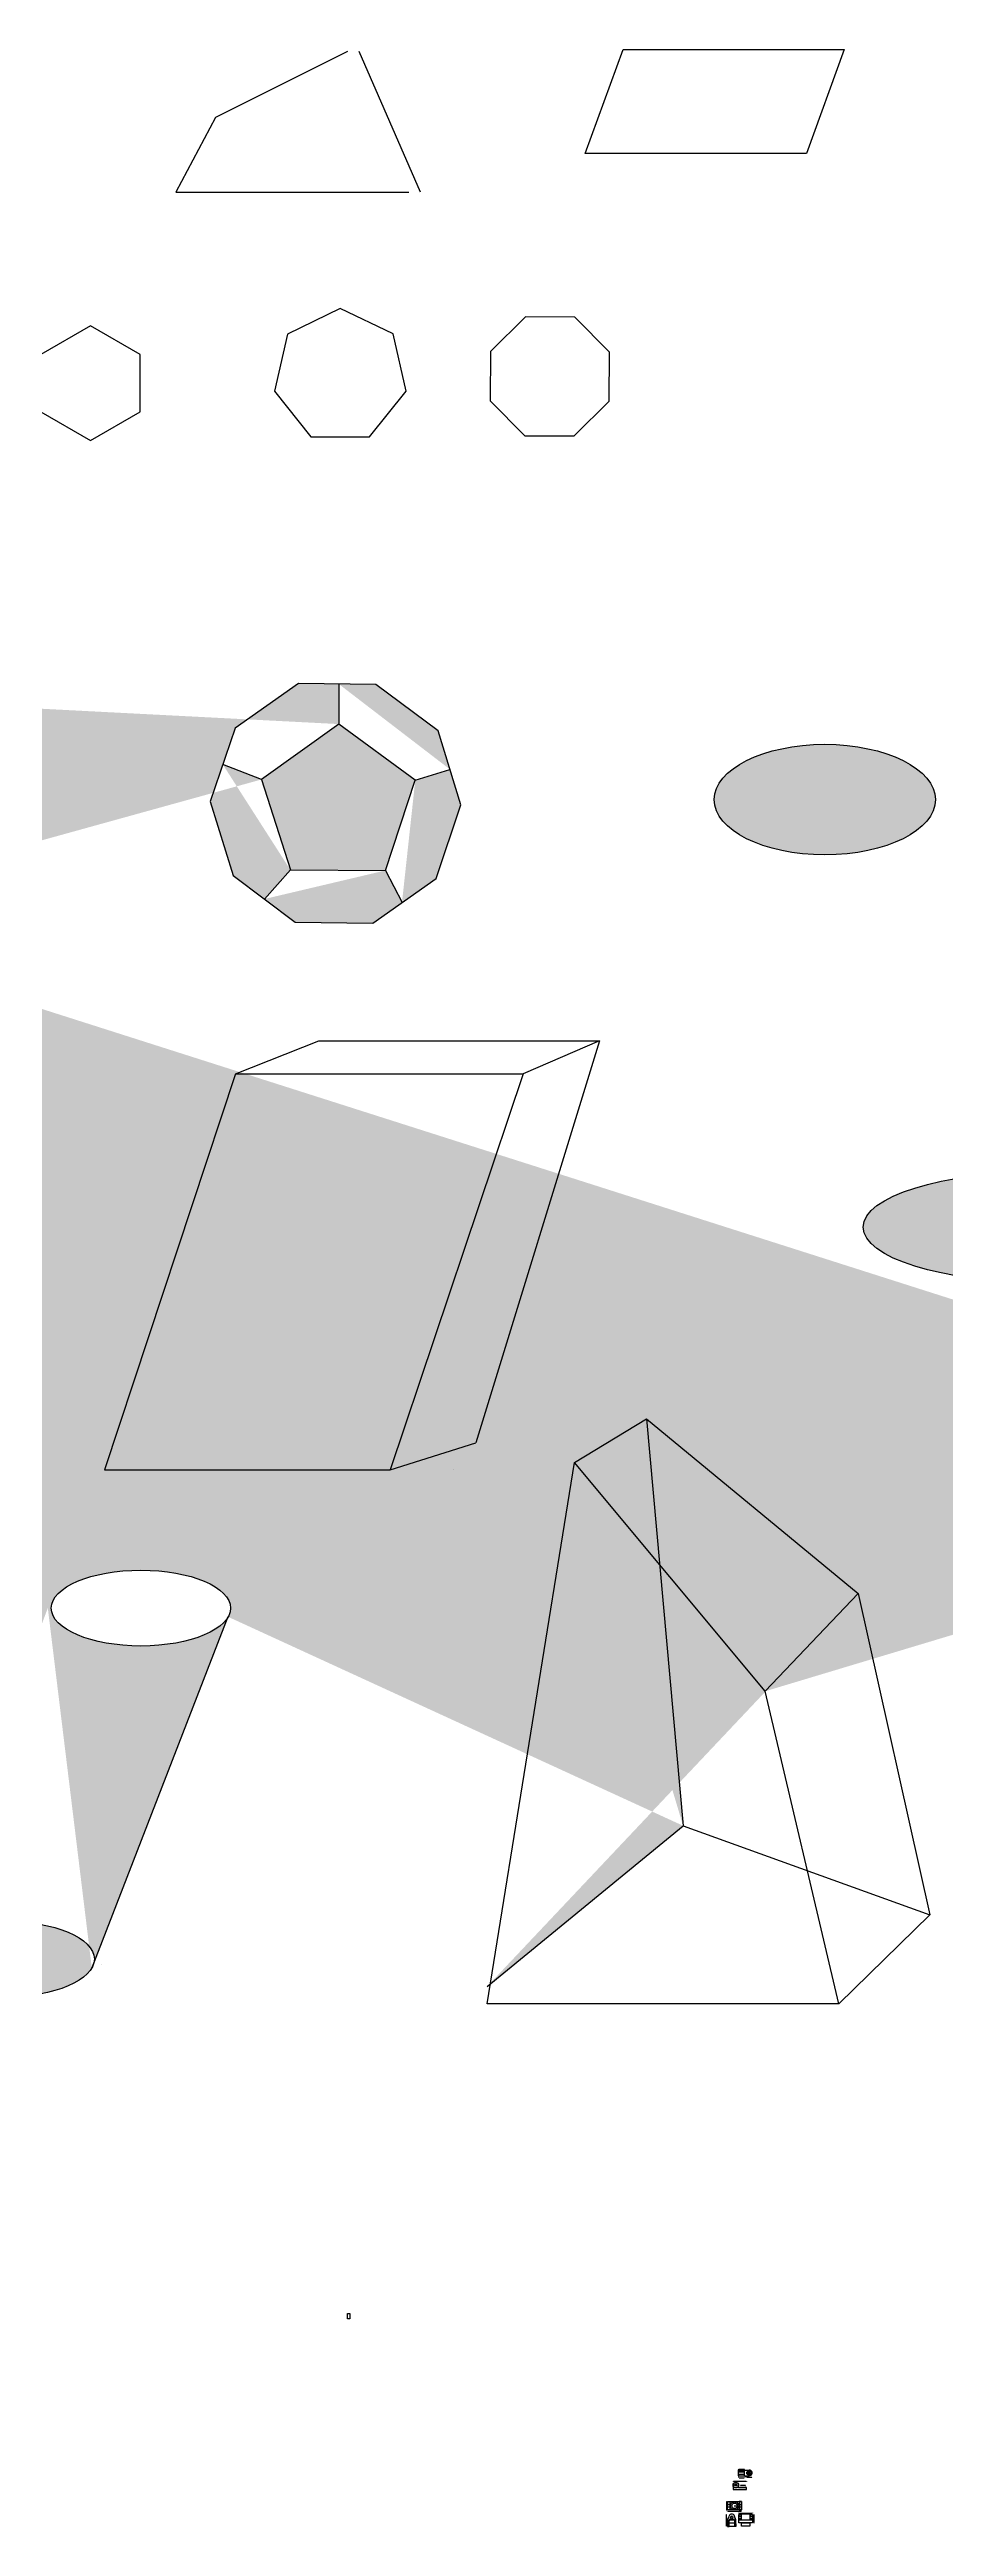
# Model space of a CAD drawing. Header units: millimetres. Extents: x 6517 to 44107, y 25344 to 47742.
# Drawn here: x 21070 to 29169, y 25344 to 47742 of the extents above; entities that cross this region are included whole.
import ezdxf

# ---------------------------------------------------------------- set-up
doc = ezdxf.new("R2010")
doc.units = ezdxf.units.MM
doc.linetypes.add('ACAD_ISO02W100', pattern=[15, 12, -3])
doc.styles.get("Standard").update_dxf_attribs({"font": ''})
doc.styles.get('Standard').set_extended_font_data('Arial')
doc.dimstyles.new('ISO-25', dxfattribs={"dimtxt": 2.5, "dimasz": 2.5, "dimexe": 1.25, "dimexo": 0.625, "dimtad": 1, "dimtxsty": 'Standard', "dimcen": 2.5, "dimadec": 0, "dimazin": 0, "dimtfac": 1, "dimtmove": 0, "dimatfit": 3, "dimfxl": 1, "dimarcsym": 0})

# ---------------------------------------------------------------- blocks, each defined once
blk = doc.blocks.new('*D1')
at = {"color": 0, "lineweight": -2, "transparency": 16777216}
for p, q in [((27300, 25785), (27300, 25786)), ((27303, 25785), (27348, 25785)), ((27350, 25785), (27350, 25786))]:
    blk.add_line(p, q, dxfattribs=at)
at = {"color": 0, "transparency": 16777216}
for points in [[(27303, 25786), (27303, 25785), (27300, 25785)], [(27348, 25786), (27348, 25785), (27350, 25785)]]:
    blk.add_solid(points, dxfattribs=at)
at = {"layer": 'Defpoints', "color": 0, "transparency": 16777216}
for p in [(27300, 25784), (27350, 25785), (27350, 25784)]:
    blk.add_point(p, dxfattribs=at)
at = {"color": 0, "transparency": 16777216, "insert": (27325, 25787), "char_height": 2.5, "attachment_point": 5}
blk.add_mtext('50', dxfattribs=at)
blk = doc.blocks.new('*D2')
at = {"color": 0, "lineweight": -2, "transparency": 16777216}
for p, q in [((27294, 25858), (27298, 25858)), ((27294, 25798), (27298, 25798)), ((27297, 25801), (27297, 25856))]:
    blk.add_line(p, q, dxfattribs=at)
at = {"color": 0, "transparency": 16777216}
for points in [[(27296, 25856), (27297, 25856), (27297, 25858)], [(27296, 25801), (27297, 25801), (27297, 25798)]]:
    blk.add_solid(points, dxfattribs=at)
at = {"layer": 'Defpoints', "color": 0, "transparency": 16777216}
for p in [(27293, 25858), (27293, 25798), (27297, 25858)]:
    blk.add_point(p, dxfattribs=at)
at = {"color": 0, "transparency": 16777216, "insert": (27295, 25828), "char_height": 2.5, "attachment_point": 5, "rotation": 90}
blk.add_mtext('60', dxfattribs=at)
blk = doc.blocks.new('*D3')
at = {"color": 0, "lineweight": -2, "transparency": 16777216}
for p, q in [((27300, 25863), (27300, 25861)), ((27302, 25862), (27347, 25862)), ((27350, 25863), (27350, 25861))]:
    blk.add_line(p, q, dxfattribs=at)
at = {"color": 0, "transparency": 16777216}
for points in [[(27302, 25862), (27302, 25861), (27300, 25862)], [(27347, 25862), (27347, 25861), (27350, 25862)]]:
    blk.add_solid(points, dxfattribs=at)
at = {"layer": 'Defpoints', "color": 0, "transparency": 16777216}
for p in [(27300, 25864), (27350, 25864), (27350, 25862)]:
    blk.add_point(p, dxfattribs=at)
at = {"color": 0, "transparency": 16777216, "insert": (27325, 25864), "char_height": 2.5, "attachment_point": 5}
blk.add_mtext('50', dxfattribs=at)
blk = doc.blocks.new('*D4')
at = {"color": 0, "linetype": 'ACAD_ISO02W100', "lineweight": -2, "transparency": 16777216}
for p, q in [((27300, 25859), (27350, 25859)), ((27300, 25854), (27350, 25854)), ((27349, 25861), (27349, 25864)), ((27349, 25859), (27349, 25854)), ((27349, 25851), (27349, 25849))]:
    blk.add_line(p, q, dxfattribs=at)
at = {"color": 0, "linetype": 'ACAD_ISO02W100', "transparency": 16777216}
for points in [[(27349, 25861), (27349, 25861), (27349, 25859)], [(27349, 25851), (27349, 25851), (27349, 25854)]]:
    blk.add_solid(points, dxfattribs=at)
at = {"layer": 'Defpoints', "color": 0, "linetype": 'ACAD_ISO02W100', "transparency": 16777216}
for p in [(27299, 25859), (27299, 25854), (27349, 25854)]:
    blk.add_point(p, dxfattribs=at)
at = {"color": 0, "linetype": 'ACAD_ISO02W100', "transparency": 16777216, "insert": (27347, 25856), "char_height": 2.5, "attachment_point": 5, "rotation": 90}
blk.add_mtext('5', dxfattribs=at)
blk = doc.blocks.new('*D5')
at = {"color": 0, "linetype": 'ACAD_ISO02W100', "lineweight": -2, "transparency": 16777216}
for p, q in [((27300, 25839), (27350, 25839)), ((27300, 25803), (27350, 25803)), ((27348, 25836), (27348, 25806))]:
    blk.add_line(p, q, dxfattribs=at)
at = {"color": 0, "linetype": 'ACAD_ISO02W100', "transparency": 16777216}
for points in [[(27348, 25836), (27349, 25836), (27348, 25839)], [(27348, 25806), (27349, 25806), (27348, 25803)]]:
    blk.add_solid(points, dxfattribs=at)
at = {"layer": 'Defpoints', "color": 0, "linetype": 'ACAD_ISO02W100', "transparency": 16777216}
for p in [(27300, 25839), (27300, 25803), (27348, 25803)]:
    blk.add_point(p, dxfattribs=at)
at = {"color": 0, "linetype": 'ACAD_ISO02W100', "transparency": 16777216, "insert": (27346, 25821), "char_height": 2.5, "attachment_point": 5, "rotation": 90}
blk.add_mtext('35,33', dxfattribs=at)
blk = doc.blocks.new('*D6')
at = {"color": 0, "lineweight": -2, "transparency": 16777216}
blk.add_line((27393, 25826), (27393, 25845), dxfattribs=at)
at = {"color": 0, "transparency": 16777216}
blk.add_solid([(27393, 25845), (27394, 25845), (27393, 25848)], dxfattribs=at)
at = {"layer": 'Defpoints', "color": 0, "transparency": 16777216}
for p in [(27393, 25848), (27393, 25828)]:
    blk.add_point(p, dxfattribs=at)
at = {"color": 0, "transparency": 16777216, "insert": (27391, 25829), "char_height": 2.5, "attachment_point": 5, "rotation": 89.0653}
blk.add_mtext('R20', dxfattribs=at)
blk = doc.blocks.new('*D7')
at = {"color": 0, "lineweight": -2, "transparency": 16777216}
blk.add_line((27392, 25830), (27392, 25818), dxfattribs=at)
at = {"color": 0, "transparency": 16777216}
blk.add_solid([(27393, 25818), (27392, 25818), (27392, 25816)], dxfattribs=at)
at = {"layer": 'Defpoints', "color": 0, "transparency": 16777216}
for p in [(27392, 25828), (27392, 25816)]:
    blk.add_point(p, dxfattribs=at)
at = {"color": 0, "transparency": 16777216, "insert": (27394, 25826), "char_height": 2.5, "attachment_point": 5, "rotation": 270.3119}
blk.add_mtext('R12', dxfattribs=at)
blk = doc.blocks.new('*D8')
at = {"color": 0, "lineweight": -2, "transparency": 16777216}
for p, q in [((27372, 25791), (27372, 25789)), ((27374, 25790), (27419, 25790)), ((27422, 25791), (27422, 25789))]:
    blk.add_line(p, q, dxfattribs=at)
at = {"color": 0, "transparency": 16777216}
for points in [[(27374, 25791), (27374, 25790), (27372, 25790)], [(27419, 25791), (27419, 25790), (27422, 25790)]]:
    blk.add_solid(points, dxfattribs=at)
at = {"layer": 'Defpoints', "color": 0, "transparency": 16777216}
for p in [(27372, 25791), (27422, 25791), (27422, 25790)]:
    blk.add_point(p, dxfattribs=at)
at = {"color": 0, "transparency": 16777216, "insert": (27397, 25792), "char_height": 2.5, "attachment_point": 5}
blk.add_mtext('50', dxfattribs=at)
blk = doc.blocks.new('*D9')
at = {"color": 0, "lineweight": -2, "transparency": 16777216}
for p, q in [((27351, 25795), (27351, 25797)), ((27354, 25796), (27369, 25796)), ((27371, 25795), (27371, 25797))]:
    blk.add_line(p, q, dxfattribs=at)
at = {"color": 0, "transparency": 16777216}
for points in [[(27354, 25796), (27354, 25795), (27351, 25796)], [(27369, 25796), (27369, 25795), (27371, 25796)]]:
    blk.add_solid(points, dxfattribs=at)
at = {"layer": 'Defpoints', "color": 0, "transparency": 16777216}
for p in [(27351, 25795), (27371, 25796), (27371, 25795)]:
    blk.add_point(p, dxfattribs=at)
at = {"color": 0, "transparency": 16777216, "insert": (27361, 25797), "char_height": 2.5, "attachment_point": 5}
blk.add_mtext('20', dxfattribs=at)
blk = doc.blocks.new('*D10')
at = {"color": 0, "lineweight": -2, "transparency": 16777216}
for p, q in [((27362, 25701), (27359, 25701)), ((27364, 25701), (27364, 25699)), ((27364, 25701), (27369, 25701)), ((27369, 25701), (27369, 25699)), ((27372, 25701), (27374, 25701))]:
    blk.add_line(p, q, dxfattribs=at)
at = {"color": 0, "transparency": 16777216}
for points in [[(27362, 25701), (27362, 25700), (27364, 25701)], [(27372, 25701), (27372, 25700), (27369, 25701)]]:
    blk.add_solid(points, dxfattribs=at)
at = {"layer": 'Defpoints', "color": 0, "transparency": 16777216}
for p in [(27364, 25701), (27369, 25701), (27369, 25701)]:
    blk.add_point(p, dxfattribs=at)
at = {"color": 0, "transparency": 16777216, "insert": (27367, 25703), "char_height": 2.5, "attachment_point": 5}
blk.add_mtext('5', dxfattribs=at)
blk = doc.blocks.new('*D11')
at = {"color": 0, "lineweight": -2, "transparency": 16777216}
for p, q in [((27250, 25753), (27250, 25751)), ((27252, 25753), (27367, 25753)), ((27370, 25753), (27370, 25751))]:
    blk.add_line(p, q, dxfattribs=at)
at = {"color": 0, "transparency": 16777216}
for points in [[(27252, 25753), (27252, 25752), (27250, 25753)], [(27367, 25753), (27367, 25752), (27370, 25753)]]:
    blk.add_solid(points, dxfattribs=at)
at = {"layer": 'Defpoints', "color": 0, "transparency": 16777216}
for p in [(27250, 25754), (27370, 25754), (27370, 25753)]:
    blk.add_point(p, dxfattribs=at)
at = {"color": 0, "transparency": 16777216, "insert": (27310, 25755), "char_height": 2.5, "attachment_point": 5}
blk.add_mtext('120', dxfattribs=at)
blk = doc.blocks.new('*D12')
at = {"color": 0, "lineweight": -2, "transparency": 16777216}
for p, q in [((27313, 25719), (27313, 25718)), ((27316, 25719), (27361, 25719)), ((27363, 25719), (27363, 25718))]:
    blk.add_line(p, q, dxfattribs=at)
at = {"color": 0, "transparency": 16777216}
for points in [[(27316, 25720), (27316, 25719), (27313, 25719)], [(27361, 25720), (27361, 25719), (27363, 25719)]]:
    blk.add_solid(points, dxfattribs=at)
at = {"layer": 'Defpoints', "color": 0, "transparency": 16777216}
for p in [(27313, 25719), (27363, 25719), (27363, 25719)]:
    blk.add_point(p, dxfattribs=at)
at = {"color": 0, "transparency": 16777216, "insert": (27338, 25721), "char_height": 2.5, "attachment_point": 5}
blk.add_mtext('50', dxfattribs=at)
blk = doc.blocks.new('*D13')
at = {"color": 0, "lineweight": -2, "transparency": 16777216}
blk.add_line((27273, 25718), (27252, 25719), dxfattribs=at)
at = {"color": 0, "transparency": 16777216}
blk.add_solid([(27252, 25719), (27252, 25718), (27249, 25719)], dxfattribs=at)
at = {"layer": 'Defpoints', "color": 0, "transparency": 16777216}
for p in [(27249, 25719), (27299, 25717)]:
    blk.add_point(p, dxfattribs=at)
at = {"color": 0, "transparency": 16777216, "insert": (27270, 25720), "char_height": 2.5, "attachment_point": 5, "rotation": 357.9566}
blk.add_mtext('∅50', dxfattribs=at)
blk = doc.blocks.new('*D14')
at = {"color": 0, "lineweight": -2, "transparency": 16777216}
blk.add_line((27274, 25717), (27272, 25727), dxfattribs=at)
at = {"color": 0, "transparency": 16777216}
blk.add_solid([(27273, 25727), (27272, 25727), (27272, 25730)], dxfattribs=at)
at = {"layer": 'Defpoints', "color": 0, "transparency": 16777216}
for p in [(27272, 25730), (27275, 25710)]:
    blk.add_point(p, dxfattribs=at)
at = {"color": 0, "transparency": 16777216, "insert": (27275, 25721), "char_height": 2.5, "attachment_point": 5, "rotation": 277.8908}
blk.add_mtext('∅20', dxfattribs=at)
blk = doc.blocks.new('*D15')
at = {"color": 0, "lineweight": -2, "transparency": 16777216}
for p, q in [((27190, 25569), (27192, 25569)), ((27190, 25566), (27190, 25496)), ((27190, 25494), (27192, 25494))]:
    blk.add_line(p, q, dxfattribs=at)
at = {"color": 0, "transparency": 16777216}
for points in [[(27190, 25566), (27191, 25566), (27190, 25569)], [(27190, 25496), (27191, 25496), (27190, 25494)]]:
    blk.add_solid(points, dxfattribs=at)
at = {"layer": 'Defpoints', "color": 0, "transparency": 16777216}
for p in [(27189, 25569), (27189, 25494), (27190, 25494)]:
    blk.add_point(p, dxfattribs=at)
at = {"color": 0, "transparency": 16777216, "insert": (27188, 25531), "char_height": 2.5, "attachment_point": 5, "rotation": 90}
blk.add_mtext('75', dxfattribs=at)
blk = doc.blocks.new('*D16')
at = {"color": 0, "lineweight": -2, "transparency": 16777216}
for p, q in [((27199, 25484), (27199, 25486)), ((27202, 25484), (27322, 25484)), ((27324, 25484), (27324, 25486))]:
    blk.add_line(p, q, dxfattribs=at)
at = {"color": 0, "transparency": 16777216}
for points in [[(27202, 25485), (27202, 25484), (27199, 25484)], [(27322, 25485), (27322, 25484), (27324, 25484)]]:
    blk.add_solid(points, dxfattribs=at)
at = {"layer": 'Defpoints', "color": 0, "transparency": 16777216}
for p in [(27199, 25484), (27324, 25484), (27324, 25484)]:
    blk.add_point(p, dxfattribs=at)
at = {"color": 0, "transparency": 16777216, "insert": (27262, 25486), "char_height": 2.5, "attachment_point": 5}
blk.add_mtext('125', dxfattribs=at)
blk = doc.blocks.new('*D17')
at = {"color": 0, "lineweight": -2, "transparency": 16777216}
blk.add_line((27258, 25531), (27285, 25531), dxfattribs=at)
at = {"color": 0, "transparency": 16777216}
blk.add_solid([(27285, 25531), (27285, 25531), (27287, 25531)], dxfattribs=at)
at = {"layer": 'Defpoints', "color": 0, "transparency": 16777216}
for p in [(27237, 25531), (27287, 25531)]:
    blk.add_point(p, dxfattribs=at)
at = {"color": 0, "transparency": 16777216, "insert": (27262, 25533), "char_height": 2.5, "attachment_point": 5}
blk.add_mtext('∅50', dxfattribs=at)
blk = doc.blocks.new('*D18')
at = {"color": 0, "lineweight": -2, "transparency": 16777216}
blk.add_line((27236, 25427), (27236, 25437), dxfattribs=at)
at = {"color": 0, "transparency": 16777216}
blk.add_solid([(27236, 25437), (27236, 25437), (27236, 25439)], dxfattribs=at)
at = {"layer": 'Defpoints', "color": 0, "transparency": 16777216}
for p in [(27236, 25439), (27237, 25417)]:
    blk.add_point(p, dxfattribs=at)
at = {"color": 0, "transparency": 16777216, "insert": (27238, 25430), "char_height": 2.5, "attachment_point": 5, "rotation": 271.7408}
blk.add_mtext('∅22', dxfattribs=at)
blk = doc.blocks.new('*D19')
at = {"color": 0, "lineweight": -2, "transparency": 16777216}
for p, q in [((27212, 25411), (27212, 25413)), ((27215, 25411), (27260, 25411)), ((27262, 25411), (27262, 25413))]:
    blk.add_line(p, q, dxfattribs=at)
at = {"color": 0, "transparency": 16777216}
for points in [[(27215, 25412), (27215, 25411), (27212, 25411)], [(27260, 25412), (27260, 25411), (27262, 25411)]]:
    blk.add_solid(points, dxfattribs=at)
at = {"layer": 'Defpoints', "color": 0, "transparency": 16777216}
for p in [(27212, 25411), (27262, 25411), (27262, 25411)]:
    blk.add_point(p, dxfattribs=at)
at = {"color": 0, "transparency": 16777216, "insert": (27237, 25413), "char_height": 2.5, "attachment_point": 5}
blk.add_mtext('50', dxfattribs=at)
blk = doc.blocks.new('*D20')
at = {"color": 0, "lineweight": -2, "transparency": 16777216}
for p, q in [((27185, 25454), (27187, 25454)), ((27185, 25344), (27187, 25344)), ((27186, 25452), (27186, 25347))]:
    blk.add_line(p, q, dxfattribs=at)
at = {"color": 0, "transparency": 16777216}
for points in [[(27185, 25452), (27186, 25452), (27186, 25454)], [(27185, 25347), (27186, 25347), (27186, 25344)]]:
    blk.add_solid(points, dxfattribs=at)
at = {"layer": 'Defpoints', "color": 0, "transparency": 16777216}
for p in [(27184, 25454), (27184, 25344), (27186, 25344)]:
    blk.add_point(p, dxfattribs=at)
at = {"color": 0, "transparency": 16777216, "insert": (27184, 25399), "char_height": 2.5, "attachment_point": 5, "rotation": 90}
blk.add_mtext('110', dxfattribs=at)
blk = doc.blocks.new('*D21')
at = {"color": 0, "lineweight": -2, "transparency": 16777216}
for p, q in [((27298, 25469), (27298, 25465)), ((27301, 25466), (27421, 25466)), ((27423, 25469), (27423, 25465))]:
    blk.add_line(p, q, dxfattribs=at)
at = {"color": 0, "transparency": 16777216}
for points in [[(27301, 25467), (27301, 25466), (27298, 25466)], [(27421, 25467), (27421, 25466), (27423, 25466)]]:
    blk.add_solid(points, dxfattribs=at)
at = {"layer": 'Defpoints', "color": 0, "transparency": 16777216}
for p in [(27298, 25470), (27423, 25470), (27423, 25466)]:
    blk.add_point(p, dxfattribs=at)
at = {"color": 0, "transparency": 16777216, "insert": (27361, 25468), "char_height": 2.5, "attachment_point": 5}
blk.add_mtext('125', dxfattribs=at)
blk = doc.blocks.new('*D22')
at = {"color": 0, "lineweight": -2, "transparency": 16777216}
for p, q in [((27435, 25453), (27438, 25453)), ((27435, 25378), (27438, 25378)), ((27437, 25450), (27437, 25380))]:
    blk.add_line(p, q, dxfattribs=at)
at = {"color": 0, "transparency": 16777216}
for points in [[(27436, 25450), (27437, 25450), (27437, 25453)], [(27436, 25380), (27437, 25380), (27437, 25378)]]:
    blk.add_solid(points, dxfattribs=at)
at = {"layer": 'Defpoints', "color": 0, "transparency": 16777216}
for p in [(27435, 25453), (27435, 25378), (27437, 25378)]:
    blk.add_point(p, dxfattribs=at)
at = {"color": 0, "transparency": 16777216, "insert": (27435, 25415), "char_height": 2.5, "attachment_point": 5, "rotation": 90}
blk.add_mtext('75', dxfattribs=at)
blk = doc.blocks.new('*D23')
at = {"color": 0, "lineweight": -2, "transparency": 16777216}
for p, q in [((27322, 25458), (27322, 25456)), ((27324, 25457), (27399, 25457)), ((27402, 25458), (27402, 25456))]:
    blk.add_line(p, q, dxfattribs=at)
at = {"color": 0, "transparency": 16777216}
for points in [[(27324, 25458), (27324, 25457), (27322, 25457)], [(27399, 25458), (27399, 25457), (27402, 25457)]]:
    blk.add_solid(points, dxfattribs=at)
at = {"layer": 'Defpoints', "color": 0, "transparency": 16777216}
for p in [(27322, 25458), (27402, 25458), (27402, 25457)]:
    blk.add_point(p, dxfattribs=at)
at = {"color": 0, "transparency": 16777216, "insert": (27362, 25459), "char_height": 2.5, "attachment_point": 5}
blk.add_mtext('80', dxfattribs=at)

msp = doc.modelspace()

# ---------------------------------------------------------------- hatches: boundary and pattern name
h = msp.add_hatch(color=256)
h.set_gradient(color1=(0, 0, 255), color2=(255, 255, 0), tint=1)
edge = h.paths.add_edge_path()
edge.add_arc((43106.912, 31159.222), 1000, 0, 360)
edge = h.paths.add_edge_path(flags=16)
edge.add_ellipse((40041.384, 32097.694), major_axis=(337.545, -214.624), ratio=0.404926148, start_angle=0, end_angle=360)
edge = h.paths.add_edge_path(flags=16)
edge.add_ellipse((39332.791, 30264.663), major_axis=(-1380.878, 0), ratio=0.171926578, start_angle=0, end_angle=360)
edge = h.paths.add_edge_path(flags=17)
edge.add_ellipse((33528.904, 34498.379), major_axis=(608.788, -14.811), ratio=0.505302483, start_angle=0, end_angle=360, ccw=False)
edge = h.paths.add_edge_path(flags=17)
edge.add_ellipse((32827.144, 30706.342), major_axis=(3220.897, 0), ratio=0.329204154, start_angle=0, end_angle=360)
edge = h.paths.add_edge_path(flags=17)
edge.add_ellipse((20664.655, 30475.045), major_axis=(810.146, 0), ratio=0.423303579, start_angle=0, end_angle=360)
edge = h.paths.add_edge_path(flags=16)
edge.add_ellipse((21895.454, 33648.803), major_axis=(810.146, 0), ratio=0.423303579, start_angle=0, end_angle=360)
h.paths.add_polyline_path([(14118.832, 29846.727), (14505.682, 30685.822), (13392.391, 31122.025), (12317.49, 30632.983), (12766.456, 29774.54)], flags=17)
h.paths.add_polyline_path([(14124.378, 33143.253), (14511.227, 33982.348), (13397.936, 34418.551), (12323.035, 33929.509), (12772.001, 33071.066)], flags=17)
h.paths.add_polyline_path([(8699.859, 34011.344), (11290.085, 34011.344), (11290.085, 30242.139), (8699.859, 30242.139)], flags=17)
h.paths.add_polyline_path([(16038.918, 37952.475), (19712.733, 37952.475), (19712.733, 35543.018), (16038.918, 35543.018)], flags=17)
h.paths.add_polyline_path([(16511.941, 38393.421), (20233.059, 38393.421), (20233.059, 36015.461), (16511.941, 36015.461)], flags=17)
h.paths.add_polyline_path([(12806.592, 39952.481), (15187.476, 39952.481), (15187.476, 36645.384), (12806.592, 36645.384)], flags=17)
h.paths.add_polyline_path([(12191.662, 39543.031), (14446.406, 39543.031), (14446.406, 36251.682), (12191.662, 36251.682)], flags=17)
h.paths.add_polyline_path([(9623.525, 40069.223), (8333.498, 39324.425), (8333.498, 37834.831), (9623.525, 37090.034), (10913.552, 37834.831), (10913.552, 39324.425)], flags=17)
h.paths.add_polyline_path([(24105.864, 40318.984), (24375.806, 41134.161), (23683.943, 41642.795), (22986.406, 41141.971), (23247.167, 40323.81)], flags=16)
h.paths.add_polyline_path([(23289.845, 39852.97), (23990.793, 39843.426), (24563.482, 40247.711), (24789.163, 40911.402), (24581.636, 41580.993), (24020.167, 42000.721), (23319.219, 42010.265), (22746.531, 41605.98), (22520.849, 40942.288), (22728.376, 40272.698)], flags=17)
h.paths.add_polyline_path([(13115.662, 41941.416), (11989.885, 41941.416), (11989.885, 40792.035), (13115.662, 40792.035)], flags=17)
h.paths.add_polyline_path([(26464.734, 35361.739), (28378.778, 33781.826), (29027.339, 30874.788), (28204.774, 30069.033), (25025.246, 30069.033), (25816.173, 34966.76)], flags=17)
h.paths.add_polyline_path([(26464.734, 35361.739), (28378.778, 33781.826), (29027.339, 30874.788), (26796.923, 31680.543)], flags=0)
h.paths.add_polyline_path([(27540.395, 32897.076), (25816.173, 34966.76), (25025.246, 30069.033), (28204.774, 30069.033)], flags=16)
h.paths.add_polyline_path([(27540.395, 32897.076), (25816.173, 34966.76), (26464.734, 35361.739), (26796.923, 31680.543), (29027.339, 30874.788), (28204.774, 30069.033)], flags=16)
h.paths.add_polyline_path([(16987.966, 30844.113), (17629.192, 30448.549), (17064.781, 30114.875), (15634.707, 30114.875), (15229.519, 30483.858), (15573.498, 30844.113)], flags=0)
h.paths.add_polyline_path([(17629.192, 30448.549), (17064.781, 30114.875), (15634.707, 30114.875), (16826.435, 32792.97), (16421.247, 33161.953), (15229.519, 30483.858), (15573.498, 30844.113), (16765.226, 33522.208), (18179.694, 33522.208), (16987.966, 30844.113)], flags=16)
h.paths.add_polyline_path([(18179.694, 33522.208), (16987.966, 30844.113), (15573.498, 30844.113), (16765.226, 33522.208), (16421.247, 33161.953), (15229.519, 30483.858), (15634.707, 30114.875), (16826.435, 32792.97), (18256.509, 32792.97), (18820.92, 33126.644)], flags=16)
h.paths.add_polyline_path([(16421.247, 33161.953), (16765.226, 33522.208), (18179.694, 33522.208), (18820.92, 33126.644), (18256.509, 32792.97), (16826.435, 32792.97)], flags=0)
h.paths.add_polyline_path([(26041.253, 38778.874), (24922.416, 35142.974), (24147.539, 34898.125), (21565.474, 34898.125), (22751.925, 38479.927), (23504.907, 38778.874)], flags=17)
h.paths.add_polyline_path([(21565.474, 34898.125), (24147.539, 34898.125), (25349.759, 38479.927), (22751.925, 38479.927)], flags=16)
h.paths.add_polyline_path([(26041.253, 38778.874), (24922.416, 35142.974), (24147.539, 34898.125), (25349.759, 38479.927)], flags=16)
h.paths.add_polyline_path([(26041.253, 38778.874), (25349.759, 38479.927), (22751.925, 38479.927), (23504.907, 38778.874)], flags=16)
h.paths.add_polyline_path([(9218.974, 38834.898), (8992.154, 38949.027), (9623.525, 37794.756), (10305.263, 38834.898)], flags=16)
h.paths.add_polyline_path([(9615.762, 40029.148), (10905.789, 37794.756), (8325.736, 37794.756)], flags=17)
h.paths.add_polyline_path([(10913.552, 39324.425), (10905.789, 37794.756)], flags=16)
h.paths.add_polyline_path([(21042.446, 41149.725), (20170.117, 38637.262), (18161.732, 40460.824), (18222.592, 41433.39), (19683.236, 42953.026)])
h.paths.add_polyline_path([(21042.446, 41149.725), (20170.117, 38637.262), (18161.732, 40460.824), (20697.572, 40460.824)], flags=16)
h.paths.add_polyline_path([(18161.732, 40460.824), (20170.117, 38637.262), (20697.572, 40460.824), (21042.446, 41149.725), (18222.592, 41433.39)], flags=17)
h.paths.add_polyline_path([(18161.732, 40460.824), (19683.236, 42953.026), (20697.572, 40460.824)], flags=16)
h.paths.add_polyline_path([(18222.592, 41433.39), (21042.446, 41149.725), (19683.236, 42953.026)], flags=17)
h.paths.add_polyline_path([(18161.732, 40460.824), (20170.117, 38637.262), (20697.572, 40460.824), (19683.236, 42953.026)], flags=17)
h.paths.add_polyline_path([(16680.802, 40947.107), (16457.648, 39934.017), (14672.417, 41271.296)], flags=16)
h.paths.add_polyline_path([(16964.816, 41332.081), (16457.648, 39934.017), (16680.802, 40947.107)], flags=16)
h.paths.add_polyline_path([(15707.039, 42102.03), (16964.816, 41332.081), (16680.802, 40947.107)], flags=16)
h.paths.add_polyline_path([(16964.816, 41332.081), (16457.648, 39934.017), (14672.417, 41271.296), (15707.039, 42102.03)], flags=17)
h.paths.add_polyline_path([(16680.802, 40947.107), (15707.039, 42102.03), (14672.417, 41271.296)], flags=16)
h.paths.add_polyline_path([(9474.586, 41400.471), (10809.033, 40704.228), (11267.127, 41718.753)], flags=16)
h.paths.add_polyline_path([(10191.603, 42773.064), (10809.033, 40704.228), (9474.586, 41400.471)])
h.paths.add_polyline_path([(11267.127, 41718.753), (10191.603, 42773.064), (9474.586, 41400.471)])
h.paths.add_polyline_path([(10191.603, 42773.064), (10809.033, 40704.228), (11267.127, 41718.753)])
edge = h.paths.add_edge_path()
edge.add_line((40218.671, 32935.529), (40737.299, 30226.922))
edge.add_line((39557.247, 32181.144), (40200.034, 32947.189))
edge.add_line((37951.913, 30264.663), (39557.247, 32181.144))
edge.add_line((34135.481, 34444.464), (35837.11, 31083.748))
edge.add_line((29783.667, 31053.403), (32917.691, 34516.351))
edge.add_line((27540.395, 32897.076), (28378.778, 33781.826))
edge.add_line((25025.246, 30227.024), (26796.923, 31680.543))
edge.add_line((22682.231, 33570.698), (21451.432, 30396.94))
edge.add_line((21054.148, 33648.803), (19854.509, 30475.045))
edge.add_line((18820.92, 33126.644), (17629.192, 30448.549))
edge.add_line((14511.227, 33982.348), (14505.682, 30685.822))
edge.add_line((14124.378, 33143.253), (14118.832, 29846.727))
edge.add_line((13397.936, 34418.551), (13397.936, 31119.852))
edge.add_line((12772.001, 33071.066), (12772.001, 29774.836))
edge.add_line((12323.035, 33929.509), (12323.035, 30635.506))
edge.add_line((9952.088, 33206.105), (9952.088, 29538.889))
edge.add_line((9977.178, 29524.798), (11290.085, 30242.139))
edge.add_line((8699.859, 30242.139), (9977.178, 29524.798))
edge.add_line((9952.088, 33206.105), (8699.859, 34011.344))
edge.add_line((11290.085, 34011.344), (9952.088, 33206.105))
edge.add_line((19712.733, 35543.018), (20233.059, 36015.461))
edge.add_line((16038.918, 35543.018), (16511.941, 36015.461))
edge.add_line((14446.406, 36251.682), (15187.476, 36645.384))
edge.add_line((12191.662, 36251.682), (12806.592, 36645.384))
edge.add_line((19712.733, 37952.475), (20233.059, 38393.421))
edge.add_line((16038.918, 37952.475), (16511.941, 38393.421))
edge.add_line((14446.406, 39543.031), (15187.476, 39952.481))
edge.add_line((12191.662, 39543.031), (12806.592, 39952.481))
edge.add_line((9623.525, 37794.756), (9623.525, 37090.034))
edge.add_line((10305.263, 38834.898), (10905.789, 39324.425))
edge.add_line((8325.736, 39284.351), (8992.154, 38949.027))
edge.add_line((9615.762, 40029.148), (10905.789, 37794.756))
edge.add_line((22986.406, 41141.971), (22635.155, 41278.443))
edge.add_line((23247.167, 40323.81), (23011.88, 40060.764))
edge.add_line((24105.864, 40318.984), (24255.903, 40030.578))
edge.add_line((24375.806, 41134.161), (24689.48, 41233.032))
edge.add_line((23683.943, 42005.299), (23683.943, 41642.795))
edge.add_line((13449.363, 42170.674), (13449.363, 41040.038))
edge.add_line((13449.363, 42170.674), (12333.169, 42170.674))
edge.add_line((13449.363, 41040.038), (13115.662, 40792.035))
edge.add_line((13449.363, 42170.674), (13115.662, 41941.416))
edge.add_line((12333.169, 42170.674), (11989.885, 41941.416))
h = msp.add_hatch(color=256)
h.set_gradient(color1=(0, 0, 255), color2=(255, 255, 0), tint=1)
edge = h.paths.add_edge_path()
edge.add_ellipse((28078.275, 40959.678), major_axis=(-1000, 0), ratio=0.5, start_angle=0, end_angle=360)
h.paths.add_polyline_path([(26041.253, 38778.874), (24922.416, 35142.974), (24147.539, 34898.125), (21565.474, 34898.125), (22751.925, 38479.927), (23504.907, 38778.874)])
h.paths.add_polyline_path([(21565.474, 34898.125), (24147.539, 34898.125), (25349.759, 38479.927), (22751.925, 38479.927)], flags=17)
h.paths.add_polyline_path([(26041.253, 38778.874), (24922.416, 35142.974), (24147.539, 34898.125), (25349.759, 38479.927)], flags=17)
h.paths.add_polyline_path([(26041.253, 38778.874), (25349.759, 38479.927), (22751.925, 38479.927), (23504.907, 38778.874)], flags=17)
h.paths.add_polyline_path([(21042.446, 41149.725), (20170.117, 38637.262), (18161.732, 40460.824), (18222.592, 41433.39), (19683.236, 42953.026)])
h.paths.add_polyline_path([(21042.446, 41149.725), (20170.117, 38637.262), (18161.732, 40460.824), (20697.572, 40460.824)], flags=16)
h.paths.add_polyline_path([(18161.732, 40460.824), (20170.117, 38637.262), (20697.572, 40460.824), (21042.446, 41149.725), (18222.592, 41433.39)], flags=17)
h.paths.add_polyline_path([(18161.732, 40460.824), (19683.236, 42953.026), (20697.572, 40460.824)], flags=16)
h.paths.add_polyline_path([(18222.592, 41433.39), (21042.446, 41149.725), (19683.236, 42953.026)], flags=16)
h.paths.add_polyline_path([(18161.732, 40460.824), (20170.117, 38637.262), (20697.572, 40460.824), (19683.236, 42953.026)], flags=17)
h.paths.add_polyline_path([(16680.802, 40947.107), (16457.648, 39934.017), (14672.417, 41271.296)], flags=16)
h.paths.add_polyline_path([(16964.816, 41332.081), (16457.648, 39934.017), (16680.802, 40947.107)], flags=16)
h.paths.add_polyline_path([(15707.039, 42102.03), (16964.816, 41332.081), (16680.802, 40947.107)], flags=17)
h.paths.add_polyline_path([(16964.816, 41332.081), (16457.648, 39934.017), (14672.417, 41271.296), (15707.039, 42102.03)])
h.paths.add_polyline_path([(16680.802, 40947.107), (15707.039, 42102.03), (14672.417, 41271.296)], flags=16)
h.paths.add_polyline_path([(9474.586, 41400.471), (10809.033, 40704.228), (11267.127, 41718.753)])
h.paths.add_polyline_path([(10191.603, 42773.064), (10809.033, 40704.228), (9474.586, 41400.471)])
h.paths.add_polyline_path([(11267.127, 41718.753), (10191.603, 42773.064), (9474.586, 41400.471)])
h.paths.add_polyline_path([(10191.603, 42773.064), (10809.033, 40704.228), (11267.127, 41718.753)])
edge = h.paths.add_edge_path()
edge.add_line((26464.734, 35361.739), (28378.778, 33781.826))
edge.add_line((26464.734, 35361.739), (26796.923, 31680.543))
edge.add_line((25816.173, 34966.76), (26464.734, 35361.739))
h = msp.add_hatch(color=256)
h.set_gradient(color1=(0, 0, 255), color2=(255, 255, 0), tint=1)
edge = h.paths.add_edge_path()
edge.add_ellipse((28078.275, 40959.678), major_axis=(-1000, 0), ratio=0.5, start_angle=0, end_angle=360)
h.paths.add_polyline_path([(26041.253, 38778.874), (24922.416, 35142.974), (24147.539, 34898.125), (21565.474, 34898.125), (22751.925, 38479.927), (23504.907, 38778.874)])
h.paths.add_polyline_path([(21565.474, 34898.125), (24147.539, 34898.125), (25349.759, 38479.927), (22751.925, 38479.927)], flags=17)
h.paths.add_polyline_path([(26041.253, 38778.874), (24922.416, 35142.974), (24147.539, 34898.125), (25349.759, 38479.927)], flags=17)
h.paths.add_polyline_path([(26041.253, 38778.874), (25349.759, 38479.927), (22751.925, 38479.927), (23504.907, 38778.874)], flags=17)
h.paths.add_polyline_path([(21042.446, 41149.725), (20170.117, 38637.262), (18161.732, 40460.824), (18222.592, 41433.39), (19683.236, 42953.026)])
h.paths.add_polyline_path([(21042.446, 41149.725), (20170.117, 38637.262), (18161.732, 40460.824), (20697.572, 40460.824)], flags=16)
h.paths.add_polyline_path([(18161.732, 40460.824), (20170.117, 38637.262), (20697.572, 40460.824), (21042.446, 41149.725), (18222.592, 41433.39)], flags=17)
h.paths.add_polyline_path([(18161.732, 40460.824), (19683.236, 42953.026), (20697.572, 40460.824)], flags=16)
h.paths.add_polyline_path([(18222.592, 41433.39), (21042.446, 41149.725), (19683.236, 42953.026)], flags=16)
h.paths.add_polyline_path([(18161.732, 40460.824), (20170.117, 38637.262), (20697.572, 40460.824), (19683.236, 42953.026)], flags=17)
h.paths.add_polyline_path([(16680.802, 40947.107), (16457.648, 39934.017), (14672.417, 41271.296)], flags=16)
h.paths.add_polyline_path([(16964.816, 41332.081), (16457.648, 39934.017), (16680.802, 40947.107)], flags=16)
h.paths.add_polyline_path([(15707.039, 42102.03), (16964.816, 41332.081), (16680.802, 40947.107)], flags=17)
h.paths.add_polyline_path([(16964.816, 41332.081), (16457.648, 39934.017), (14672.417, 41271.296), (15707.039, 42102.03)])
h.paths.add_polyline_path([(16680.802, 40947.107), (15707.039, 42102.03), (14672.417, 41271.296)], flags=16)
h.paths.add_polyline_path([(9474.586, 41400.471), (10809.033, 40704.228), (11267.127, 41718.753)])
h.paths.add_polyline_path([(10191.603, 42773.064), (10809.033, 40704.228), (9474.586, 41400.471)])
h.paths.add_polyline_path([(11267.127, 41718.753), (10191.603, 42773.064), (9474.586, 41400.471)])
h.paths.add_polyline_path([(10191.603, 42773.064), (10809.033, 40704.228), (11267.127, 41718.753)])
edge = h.paths.add_edge_path()
edge.add_line((26464.734, 35361.739), (28378.778, 33781.826))
edge.add_line((26464.734, 35361.739), (26796.923, 31680.543))
edge.add_line((25816.173, 34966.76), (26464.734, 35361.739))
h = msp.add_hatch(color=256)
h.set_gradient(color1=(0, 0, 255), color2=(255, 255, 0), tint=1)
edge = h.paths.add_edge_path()
edge.add_ellipse((30023.523, 37093.983), major_axis=(1599.426, 0), ratio=0.312612244, start_angle=0, end_angle=360)
edge = h.paths.add_edge_path(flags=17)
edge.add_ellipse((29958.681, 37093.983), major_axis=(700, 0), ratio=0.214285714, start_angle=0, end_angle=360)

# ---------------------------------------------------------------- linework, layer by layer
for p, q in [((23761.972, 47723.657), (22568.775, 47127.792)), ((24424.219, 46452.477), (23867.394, 47723.657)), ((25912.487, 46802.739), (26254.507, 47742.432)), ((26254.507, 47742.432), (28254.507, 47742.432)), ((26254.507, 47742.432), (26254.507, 47742.432)), ((28254.507, 47742.432), (27912.487, 46802.739)), ((22568.775, 47127.792), (22210.816, 46452.477)), ((27912.487, 46802.739), (25912.487, 46802.739)), ((22210.816, 46452.477), (24318.798, 46452.477)), ((23683.943, 42005.299), (23683.943, 41642.795)), ((22986.406, 41141.971), (22635.155, 41278.443)), ((24375.806, 41134.161), (24689.48, 41233.032)), ((23247.167, 40323.81), (23011.88, 40060.764)), ((24105.864, 40318.984), (24255.903, 40030.578)), ((22751.925, 38479.927), (23504.907, 38778.874)), ((23504.907, 38778.874), (26041.253, 38778.874)), ((26041.253, 38778.874), (24922.416, 35142.974)), ((26041.253, 38778.874), (25349.759, 38479.927)), ((22751.925, 38479.927), (21565.474, 34898.125)), ((22751.925, 38479.927), (25349.759, 38479.927)), ((25349.759, 38479.927), (24147.539, 34898.125)), ((25816.173, 34966.76), (26464.734, 35361.739)), ((26464.734, 35361.739), (26464.734, 35361.739)), ((26464.734, 35361.739), (26796.923, 31680.543)), ((26464.734, 35361.739), (28378.778, 33781.826)), ((24147.539, 34898.125), (24922.416, 35142.974)), ((25025.246, 30069.033), (25816.173, 34966.76)), ((27540.395, 32897.076), (25816.173, 34966.76)), ((21565.474, 34898.125), (24147.539, 34898.125)), ((24147.539, 34898.125), (24147.539, 34898.125)), ((24722.243, 34898.125), (24722.243, 34898.125)), ((27540.395, 32897.076), (28378.778, 33781.826)), ((28378.778, 33781.826), (29027.339, 30874.788)), ((28378.778, 33781.826), (28378.778, 33781.826)), ((22682.231, 33570.698), (21451.432, 30396.94)), ((28204.774, 30069.033), (27540.395, 32897.076)), ((25025.246, 30227.024), (26796.923, 31680.543)), ((26796.923, 31680.543), (29027.339, 30874.788)), ((29027.339, 30874.788), (28204.774, 30069.033)), ((29027.339, 30874.788), (29027.339, 30874.788)), ((29027.339, 30874.788), (29027.339, 30874.788)), ((21537.12, 30427.758), (21537.12, 30427.758)), ((28204.774, 30069.033), (25025.246, 30069.033)), ((27297.986, 25858.399), (27297.986, 25858.399)), ((27349.666, 25803.401), (27369.666, 25803.401)), ((27349.792, 25853.736), (27364.12, 25853.736)), ((27369.666, 25853.736), (27394.666, 25853.736)), ((27369.666, 25803.401), (27394.666, 25803.401)), ((27392.815, 25837.776), (27392.815, 25837.774)), ((27394.666, 25853.736), (27395.186, 25853.623)), ((27394.666, 25803.736), (27394.666, 25803.736)), ((27396.606, 25803.643), (27394.666, 25803.401)), ((27198.883, 25568.707), (27198.883, 25543.707)), ((27198.883, 25543.707), (27198.883, 25543.707)), ((27220.883, 25543.707), (27220.883, 25543.707)), ((27220.883, 25543.707), (27220.883, 25518.707)), ((27249.29, 25718.78), (27249.29, 25678.78)), ((27249.29, 25678.78), (27369.29, 25678.78)), ((27299.29, 25693.78), (27299.29, 25718.78)), ((27369.29, 25693.78), (27299.29, 25693.78)), ((27299.29, 25693.78), (27299.29, 25693.78)), ((27324.883, 25543.707), (27324.883, 25518.707)), ((27369.29, 25678.78), (27369.29, 25693.78)), ((27198.883, 25518.707), (27198.883, 25516.451)), ((27199.353, 25403.578), (27212.146, 25438.76)), ((27199.353, 25403.578), (27199.353, 25344.273)), ((27199.353, 25378.589), (27274.193, 25378.589)), ((27199.353, 25344.273), (27211.988, 25344.418)), ((27211.988, 25344.418), (27199.353, 25344.418)), ((27211.988, 25403.418), (27211.988, 25393.825)), ((27211.988, 25396.542), (27211.988, 25396.542)), ((27211.988, 25393.825), (27211.988, 25393.825)), ((27220.883, 25518.707), (27220.883, 25518.707)), ((27274.193, 25403.38), (27261.566, 25438.6)), ((27274.193, 25344.38), (27261.988, 25344.418)), ((27261.988, 25344.418), (27261.988, 25344.418)), ((27274.193, 25369.38), (27274.193, 25403.38)), ((27274.193, 25369.38), (27274.193, 25344.38)), ((27299.701, 25452.739), (27299.701, 25437.397)), ((27321.701, 25437.397), (27321.701, 25415.397)), ((27402.381, 25452.739), (27402.381, 25437.739)), ((27424.381, 25437.739), (27424.381, 25415.739))]:
    msp.add_line(p, q)
at = {"linetype": 'ACAD_ISO02W100'}
for p, q in [((27349.792, 25853.736), (27369.666, 25853.736)), ((27198.883, 25543.707), (27220.883, 25543.707)), ((27302.883, 25543.707), (27324.883, 25543.707)), ((27220.883, 25518.707), (27198.883, 25518.707)), ((27299.701, 25437.397), (27321.701, 25437.397)), ((27321.701, 25415.397), (27299.701, 25415.397)), ((27324.883, 25518.707), (27302.883, 25518.707)), ((27402.381, 25437.739), (27424.381, 25437.739)), ((27424.381, 25415.739), (27402.381, 25415.739))]:
    msp.add_line(p, q, dxfattribs=at)
for points in [[(21439.377, 45244.857), (20989.558, 44985.154), (20989.558, 44465.748), (21439.377, 44206.045), (21889.196, 44465.748), (21889.196, 44985.154)], [(23219.289, 45169.92), (23101.826, 44652.983), (23432.747, 44238.842), (23962.862, 44239.353), (24292.983, 44654.132), (24174.523, 45170.842), (23696.684, 45400.389)], [(25056.035, 45012.078), (25053.927, 44566.943), (25367.193, 44250.695), (25812.328, 44248.586), (26128.577, 44561.853), (26130.685, 45006.988), (25817.418, 45323.237), (25372.284, 45325.345)], [(23289.845, 39852.97), (23990.793, 39843.426), (24563.482, 40247.711), (24789.163, 40911.402), (24581.636, 41580.993), (24020.167, 42000.721), (23319.219, 42010.265), (22746.531, 41605.98), (22520.849, 40942.288), (22728.376, 40272.698)], [(24105.864, 40318.984), (24375.806, 41134.161), (23683.943, 41642.795), (22986.406, 41141.971), (23247.167, 40323.81)], [(23763.844, 27271.495), (23783.844, 27271.495), (23783.844, 27221.495), (23763.844, 27221.495)], [(27299.792, 25858.736), (27349.419, 25858.776), (27349.419, 25858.776), (27299.792, 25858.736)], [(27300.129, 25817.856), (27350.129, 25817.856), (27350.129, 25797.856), (27300.129, 25797.856)], [(27198.883, 25568.707), (27324.883, 25568.707), (27324.883, 25493.707), (27198.883, 25493.707)], [(27198.883, 25568.707), (27220.883, 25568.707), (27220.883, 25493.707), (27198.883, 25493.707)], [(27324.883, 25568.707), (27302.883, 25568.707), (27302.883, 25493.707), (27324.883, 25493.707)], [(27314.222, 25698.702), (27364.222, 25698.702), (27364.222, 25693.702), (27314.222, 25693.702)], [(27299.478, 25402.934), (27424.478, 25402.934), (27424.478, 25377.934), (27299.478, 25377.934)], [(27299.701, 25452.739), (27321.701, 25452.739), (27321.701, 25402.739), (27299.701, 25402.739)], [(27326.251, 25378.254), (27399.182, 25378.254), (27399.182, 25347.254), (27326.251, 25347.254)], [(27402.381, 25452.739), (27424.381, 25452.739), (27424.381, 25402.739), (27402.381, 25402.739)]]:
    msp.add_lwpolyline(points, close=True)
for points in [[(27299.792, 25858.736), (27349.792, 25858.736), (27349.792, 25838.736), (27299.792, 25838.736)], [(27211.988, 25403.418), (27261.988, 25403.418), (27261.988, 25344.418), (27211.988, 25344.418)]]:
    msp.add_lwpolyline(points, close=True, dxfattribs=at)
for centre, radius in [((27392.965, 25828.126), 20), ((27392.424, 25827.776), 12), ((27262.218, 25530.993), 25), ((27274.077, 25717.879), 25), ((27273.438, 25719.797), 10), ((27236.299, 25428.029), 11)]:
    msp.add_circle(centre, radius)
msp.add_circle((27262.058, 25531.153), 37.5, dxfattribs=at)
for centre, radius, start, end in [((27396.953, 25828.663), 25.022, 269.2041429, 94.0500161), ((27236.856, 25429.775), 26.293, 19.9817946, 160.0182054)]:
    msp.add_arc(centre, radius, start, end)
msp.add_ellipse((28078.275, 40959.678), major_axis=(-1000, 0), ratio=0.5, start_param=-1.570796327, end_param=4.71238898)
msp.add_ellipse((28078.275, 40959.678), major_axis=(-1000, 0), ratio=0.5, start_param=-1.570796327, end_param=4.71238898)
for centre, major_axis, ratio in [((30023.523, 37093.983), (1599.426, 0), 0.312612244), ((21895.454, 33648.803), (810.146, 0), 0.423303579), ((20664.655, 30475.045), (810.146, 0), 0.423303579)]:
    msp.add_ellipse(centre, major_axis=major_axis, ratio=ratio)

# ---------------------------------------------------------------- dimensions: what is measured, and where the dimension line sits
for base, p1, p2, picture, middle in [((27296.736, 25858.399), (27293.021, 25798.399), (27293.021, 25858.399), '*D2', (27294.835, 25828.399)), ((27190.386, 25493.838), (27189.427, 25568.838), (27189.427, 25493.838), '*D15', (27188.49, 25531.338)), ((27185.506, 25344.337), (27183.907, 25454.337), (27183.907, 25344.337), '*D20', (27183.605, 25399.337)), ((27436.608, 25377.739), (27434.688, 25452.739), (27434.688, 25377.739), '*D22', (27434.711, 25415.239))]:
    dim = msp.add_linear_dim(base=base, p1=p1, p2=p2, angle=90, dimstyle='ISO-25')
    dim.commit()
    dim.dimension.update_dxf_attribs({"geometry": picture, "text_midpoint": middle})
for base, p1, p2, picture, middle in [((27348.947, 25853.736), (27298.947, 25858.736), (27298.947, 25853.736), '*D4', (27347.051, 25856.236)), ((27348.4159, 25803.4012), (27299.7916, 25838.7361), (27299.7916, 25803.4012), '*D5', (27346.2885, 25821.0686))]:
    dim = msp.add_linear_dim(base=base, p1=p1, p2=p2, angle=90, dimstyle='ISO-25', dxfattribs=at)
    dim.commit()
    dim.dimension.update_dxf_attribs({"geometry": picture, "text_midpoint": middle})
for base, p1, p2, picture, middle in [((27349.776, 25861.837), (27299.776, 25863.524), (27349.776, 25863.524), '*D3', (27324.776, 25863.739)), ((27350.129, 25785.125), (27300.129, 25784.45), (27350.129, 25784.45), '*D1', (27325.129, 25787.026)), ((27371.264, 25795.539), (27351.264, 25794.581), (27371.264, 25794.581), '*D9', (27361.264, 25797.441)), ((27421.932, 25790.411), (27371.932, 25791.313), (27421.932, 25791.313), '*D8', (27396.932, 25792.313)), ((27369.767, 25752.717), (27249.767, 25753.516), (27369.767, 25753.516), '*D11', (27309.767, 25754.618)), ((27363.422, 25719.158), (27313.422, 25719.317), (27363.422, 25719.317), '*D12', (27338.422, 25721.059)), ((27369.442, 25700.62), (27364.442, 25701.259), (27369.442, 25701.259), '*D10', (27366.942, 25702.516)), ((27324.023, 25484.301), (27199.023, 25483.821), (27324.023, 25483.821), '*D16', (27261.523, 25486.202)), ((27262.011, 25411.275), (27212.011, 25410.636), (27262.011, 25410.636), '*D19', (27237.011, 25413.176)), ((27423.422, 25466.482), (27298.422, 25469.678), (27423.422, 25469.678), '*D21', (27360.922, 25468.383)), ((27401.773, 25457.213), (27321.773, 25458.172), (27401.773, 25458.172), '*D23', (27361.773, 25459.115))]:
    dim = msp.add_linear_dim(base=base, p1=p1, p2=p2, dimstyle='ISO-25')
    dim.commit()
    dim.dimension.update_dxf_attribs({"geometry": picture, "text_midpoint": middle})
for center, mpoint, picture, middle in [((27393.07, 25827.776), (27393.396, 25847.773), '*D6', (27393.097, 25829.451)), ((27392.424, 25827.776), (27392.489, 25815.776), '*D7', (27392.431, 25826.383))]:
    dim = msp.add_radius_dim(center=center, mpoint=mpoint, dimstyle='ISO-25')
    dim.commit()
    dim.dimension.update_dxf_attribs({"geometry": picture, "text_midpoint": middle, "dimtype": 164})
for p1, p2, picture, middle in [((27237.218, 25530.993), (27287.218, 25530.993), '*D17', (27262.218, 25530.993)), ((27299.062, 25716.988), (27249.093, 25718.771), '*D13', (27269.599, 25718.039)), ((27274.811, 25709.891), (27272.065, 25729.702), '*D14', (27273.269, 25721.014)), ((27236.633, 25417.034), (27235.964, 25439.023), '*D18', (27236.231, 25430.265))]:
    dim = msp.add_diameter_dim_2p(p1=p1, p2=p2, dimstyle='ISO-25')
    dim.commit()
    dim.dimension.update_dxf_attribs({"geometry": picture, "text_midpoint": middle, "dimtype": 163})

doc.saveas('drawing.dxf')
